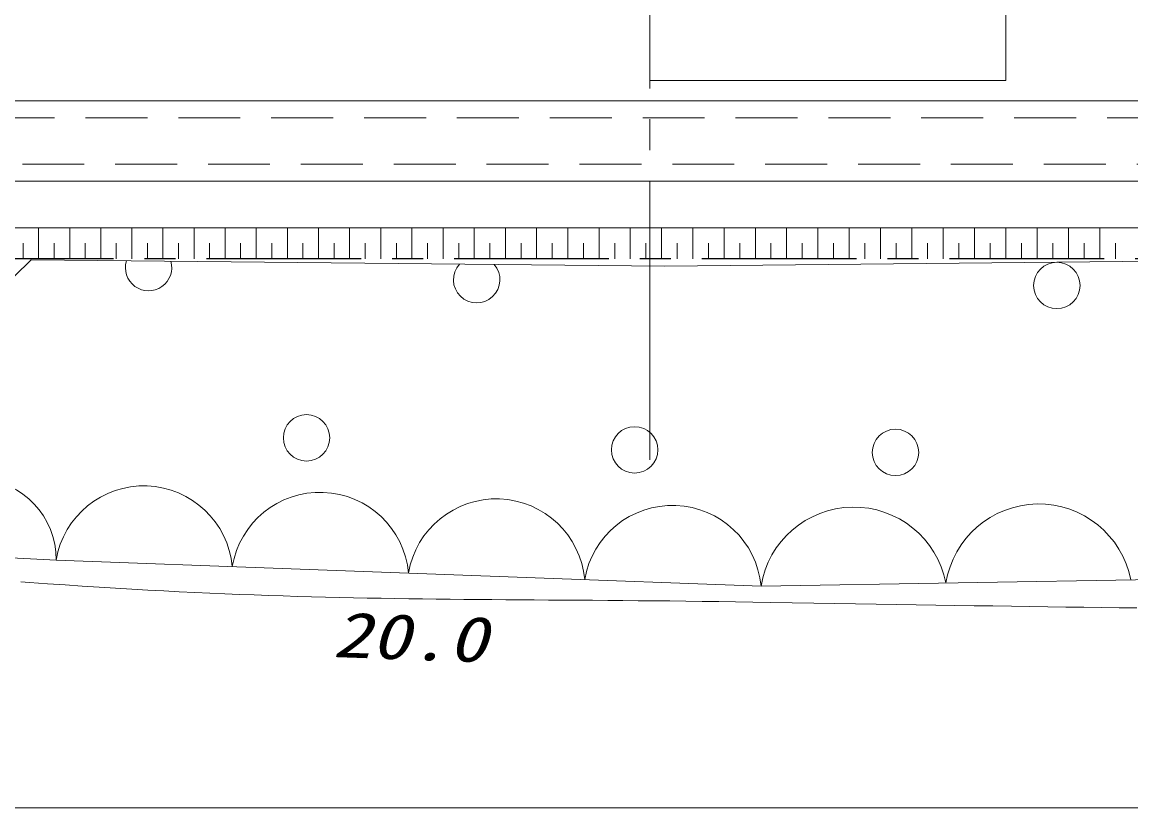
# Model space of a CAD drawing. Units: millimetres, scale not verified. Extents: x -56617 to 56645, y -39182 to 40051.
# Drawn here: x 26079 to 33242, y -22459 to -17385 of the extents above; entities that cross this region are included whole.
import ezdxf
from ezdxf.enums import TextEntityAlignment as Align

# ---------------------------------------------------------------- set-up
doc = ezdxf.new("R2010")
doc.units = ezdxf.units.MM
doc.header["$LTSCALE"] = 200
for name, pattern in [('CHAIN1', [8, 5, -1, 1, -1]), ('CHAIN2', [12, 9, -1, 1, -1]), ('DASHED2', [3, 2, -1])]:
    doc.linetypes.add(name, pattern=pattern)
for name, color, linetype, lineweight in [('0-2_仕上', 4, 'Continuous', 9), ('0-3_建具', 7, 'Continuous', 18), ('0-8_寸法文字', 4, 'Continuous', 9), ('2-E_2-Eﾚｲﾔ', 4, 'Continuous', 9), ('3-0_通り芯', 7, 'CHAIN2', 18), ('3-3_建具', 7, 'Continuous', 18), ('3-6_その他3', 6, 'CHAIN1', 25), ('3-F_太線', 3, 'Continuous', 18)]:
    doc.layers.add(name, color=color, linetype=linetype, lineweight=lineweight)
doc.styles.add('ＭＳ ゴシック', font='')
doc.styles.get('ＭＳ ゴシック').set_extended_font_data('MS Gothic')

msp = doc.modelspace()

# ---------------------------------------------------------------- linework, layer by layer
at = {"layer": '0-2_仕上'}
for p, q in [((24978.7, -20057.1), (26136.2, -18919.9)), ((26136.2, -18919.9), (30230.4, -18961.9)), ((30230.4, -18961.9), (34178.4, -18919.9)), ((26297.7, -20858.7), (22162.8, -20664.2)), ((30852.4, -21027), (26297.7, -20858.7)), ((36825.7, -20926.9), (30852.4, -21027))]:
    msp.add_line(p, q, dxfattribs=at)
for centre in [(32763.8, -19085.5), (27916, -20069.4), (30035.8, -20147.7), (31721, -20163.8)]:
    msp.add_circle(centre, 150, dxfattribs=at)
for centre, radius, start, end in [((26895.2, -18970.3), 150, 162.92941, 15.89688), ((29015.1, -19048.6), 150, 138.02416, 40.80213), ((25780, -20852.1), 517.7, 359.27121, 175.34322), ((26864.3, -20954.3), 574.6, 5.34292, 170.42479), ((28003, -20996.3), 574.6, 5.34292, 170.42479), ((29141.7, -21038.4), 574.6, 5.34292, 170.42479), ((30280.3, -21080.5), 574.6, 5.34292, 170.42479), ((31451.6, -21123.9), 606.9, 11.10533, 170.81509), ((32646.2, -21103.8), 606.9, 11.10533, 170.81509)]:
    msp.add_arc(centre, radius, start, end, dxfattribs=at)
at = {"layer": '0-3_建具'}
for p, q in [((38817.7, -17892.8), (16505.4, -17892.8)), ((39150, -18412.8), (16505.4, -18412.8))]:
    msp.add_line(p, q, dxfattribs=at)
at = {"layer": '0-3_建具', "linetype": 'DASHED2'}
for p, q in [((38888, -18002.8), (16505.4, -18002.8)), ((39079.7, -18302.8), (16505.4, -18302.8))]:
    msp.add_line(p, q, dxfattribs=at)
at = {"layer": '0-8_寸法文字'}
for p, q in [((26126.5, -21003.4), (26069.8, -20998.7)), ((26184.1, -21007.9), (26126.5, -21003.4)), ((26242.8, -21012.2), (26184.1, -21007.9)), ((26355.5, -21020), (26242.8, -21012.2)), ((26466.3, -21027.4), (26355.5, -21020)), ((26575.1, -21034.4), (26466.3, -21027.4)), ((26682.1, -21041), (26575.1, -21034.4)), ((26787.5, -21047.3), (26682.1, -21041)), ((26891.1, -21053.1), (26787.5, -21047.3)), ((26993.2, -21058.6), (26891.1, -21053.1)), ((27093.9, -21063.7), (26993.2, -21058.6)), ((27193.2, -21068.5), (27093.9, -21063.7)), ((27291.2, -21073), (27193.2, -21068.5)), ((27387.9, -21077.1), (27291.2, -21073)), ((27483.6, -21081), (27387.9, -21077.1)), ((27578.2, -21084.6), (27483.6, -21081)), ((27671.9, -21087.9), (27578.2, -21084.6)), ((27764.8, -21090.9), (27671.9, -21087.9)), ((27856.8, -21093.7), (27764.8, -21090.9)), ((27948.2, -21096.3), (27856.8, -21093.7)), ((28038.9, -21098.6), (27948.2, -21096.3)), ((28129.2, -21100.8), (28038.9, -21098.6)), ((28219, -21102.7), (28129.2, -21100.8)), ((28308.5, -21104.5), (28219, -21102.7)), ((28397.8, -21106.1), (28308.5, -21104.5)), ((28486.8, -21107.6), (28397.8, -21106.1)), ((28575.8, -21108.9), (28486.8, -21107.6)), ((28664.8, -21110.1), (28575.8, -21108.9)), ((28753.9, -21111.1), (28664.8, -21110.1)), ((28843.2, -21112.1), (28753.9, -21111.1)), ((28932.7, -21113), (28843.2, -21112.1)), ((29022.6, -21113.8), (28932.7, -21113)), ((29112.9, -21114.5), (29022.6, -21113.8)), ((29203.7, -21115.2), (29112.9, -21114.5)), ((29295.2, -21115.9), (29203.7, -21115.2)), ((29387.3, -21116.5), (29295.2, -21115.9)), ((29480.3, -21117.1), (29387.3, -21116.5)), ((29574.1, -21117.8), (29480.3, -21117.1)), ((29668.8, -21118.4), (29574.1, -21117.8)), ((29764.6, -21119.1), (29668.8, -21118.4)), ((29861.6, -21119.8), (29764.6, -21119.1)), ((29959.7, -21120.6), (29861.6, -21119.8)), ((30059.2, -21121.4), (29959.7, -21120.6)), ((30160, -21122.3), (30059.2, -21121.4)), ((30262.3, -21123.3), (30160, -21122.3)), ((30366.2, -21124.5), (30262.3, -21123.3)), ((30471.7, -21125.7), (30366.2, -21124.5)), ((30579, -21127.1), (30471.7, -21125.7)), ((30688.1, -21128.6), (30579, -21127.1)), ((30799, -21130.3), (30688.1, -21128.6)), ((30912, -21132.2), (30799, -21130.3)), ((31053.7, -21134.6), (30912, -21132.2)), ((31192.8, -21137), (31053.7, -21134.6)), ((31329.5, -21139.3), (31192.8, -21137)), ((31463.9, -21141.5), (31329.5, -21139.3)), ((31596.2, -21143.7), (31463.9, -21141.5)), ((31726.3, -21145.8), (31596.2, -21143.7)), ((31854.5, -21147.8), (31726.3, -21145.8)), ((31980.9, -21149.8), (31854.5, -21147.8)), ((32105.5, -21151.8), (31980.9, -21149.8)), ((32228.5, -21153.7), (32105.5, -21151.8)), ((32349.9, -21155.5), (32228.5, -21153.7)), ((32469.9, -21157.3), (32349.9, -21155.5)), ((32588.6, -21159), (32469.9, -21157.3)), ((32706.2, -21160.7), (32588.6, -21159)), ((32822.6, -21162.3), (32706.2, -21160.7)), ((32938, -21163.9), (32822.6, -21162.3)), ((33052.6, -21165.4), (32938, -21163.9)), ((33166.4, -21166.9), (33052.6, -21165.4)), ((33279.5, -21168.3), (33166.4, -21166.9))]:
    msp.add_line(p, q, dxfattribs=at)
at = {"layer": '2-E_2-Eﾚｲﾔ'}
for p, q in [((16606.4, -18712.8), (39341.7, -18712.8)), ((26184.9, -18712.7), (26184.9, -18913.3)), ((26385.5, -18712.7), (26385.6, -18913.3)), ((26586.3, -18712.6), (26586.3, -18913.3)), ((26787, -18712.6), (26787.1, -18913.4)), ((26987.9, -18712.6), (26987.9, -18913.4)), ((27188.8, -18712.6), (27188.8, -18913.4)), ((27389.7, -18712.5), (27389.8, -18913.4)), ((27590.8, -18712.5), (27590.8, -18913.5)), ((27791.9, -18712.5), (27791.9, -18913.5)), ((27993, -18712.4), (27993, -18913.5)), ((28194.2, -18712.4), (28194.3, -18913.6)), ((28395.5, -18712.4), (28395.5, -18913.6)), ((28596.8, -18712.3), (28596.9, -18913.6)), ((28798.2, -18712.3), (28798.3, -18913.7)), ((28999.7, -18712.3), (28999.7, -18913.7)), ((29201.2, -18712.2), (29201.3, -18913.7)), ((29402.8, -18712.2), (29402.8, -18913.8)), ((29604.5, -18712.2), (29604.5, -18913.8)), ((29806.2, -18712.2), (29806.2, -18913.8)), ((30007.9, -18712.1), (30008, -18913.9)), ((30209.8, -18712.1), (30209.8, -18913.9)), ((30411.7, -18712.1), (30411.7, -18913.9)), ((30613.6, -18712), (30613.7, -18914)), ((30815.7, -18712), (30815.7, -18914)), ((31017.7, -18712), (31017.8, -18914)), ((31219.9, -18711.9), (31219.9, -18914.1)), ((31422.1, -18711.9), (31422.1, -18914.1)), ((31624.4, -18711.9), (31624.4, -18914.1)), ((31826.7, -18711.8), (31826.7, -18914.2)), ((32029.1, -18711.8), (32029.1, -18914.2)), ((32231.6, -18711.8), (32231.6, -18914.2)), ((32434.1, -18711.8), (32434.1, -18914.3)), ((32636.7, -18711.7), (32636.7, -18914.3)), ((32839.3, -18711.7), (32839.3, -18914.3)), ((33042, -18711.7), (33042, -18914.4)), ((26084.6, -18913.2), (26084.6, -18813)), ((26285.2, -18913.3), (26285.2, -18813)), ((26485.9, -18913.3), (26485.9, -18813)), ((26686.7, -18913.3), (26686.7, -18813)), ((26887.5, -18913.4), (26887.5, -18813)), ((27088.4, -18913.4), (27088.3, -18813)), ((27289.3, -18913.4), (27289.3, -18813)), ((27490.3, -18913.5), (27490.3, -18813)), ((27691.3, -18913.5), (27691.3, -18813)), ((27892.5, -18913.5), (27892.5, -18813)), ((28093.7, -18913.6), (28093.6, -18813)), ((28294.9, -18913.6), (28294.9, -18813)), ((28496.2, -18913.6), (28496.2, -18813)), ((28697.6, -18913.7), (28697.6, -18813)), ((28899, -18913.7), (28899, -18813)), ((29100.5, -18913.7), (29100.5, -18813)), ((29302.1, -18913.8), (29302, -18813)), ((29503.7, -18913.8), (29503.7, -18813)), ((29705.3, -18913.8), (29705.3, -18813)), ((29907.1, -18913.8), (29907.1, -18813)), ((30108.9, -18913.9), (30108.9, -18813)), ((30310.8, -18913.9), (30310.7, -18813)), ((30512.7, -18913.9), (30512.7, -18813)), ((30714.7, -18914), (30714.7, -18813)), ((30916.7, -18914), (30916.7, -18813)), ((31118.8, -18914), (31118.8, -18813)), ((31321, -18914.1), (31321, -18813)), ((31523.3, -18914.1), (31523.2, -18813)), ((31725.6, -18914.1), (31725.5, -18813)), ((31927.9, -18914.2), (31927.9, -18813)), ((32130.4, -18914.2), (32130.3, -18813)), ((32332.8, -18914.2), (32332.8, -18813)), ((32535.4, -18914.3), (32535.4, -18813)), ((32738, -18914.3), (32738, -18813)), ((32940.7, -18914.3), (32940.7, -18813)), ((33143.4, -18914.4), (33143.4, -18813))]:
    msp.add_line(p, q, dxfattribs=at)
at = {"layer": '3-0_通り芯'}
msp.add_line((30134.2, 787.2), (30134.2, -20212.8), dxfattribs=at)
at = {"layer": '3-3_建具'}
for p, q in [((30134.2, -17762.8), (30134.2, -16762.8)), ((32434.2, -16762.8), (32434.2, -17762.8)), ((30134.2, -17762.8), (32434.2, -17762.8))]:
    msp.add_line(p, q, dxfattribs=at)
at = {"layer": '3-6_その他3'}
msp.add_line((39469.5, -18912.8), (8186.2, -18912.8), dxfattribs=at)
at = {"layer": '3-F_太線'}
msp.add_line((10134.2, -22459.1), (39134.2, -22459.1), dxfattribs=at)

# ---------------------------------------------------------------- texts
at = {"layer": '0-8_寸法文字', "color": 7, "style": 'ＭＳ ゴシック', "oblique": 15, "width": 1.25}
msp.add_text('20.0', height=293.3, rotation=358.02, dxfattribs=at).set_placement((28079.3, -21573), align=Align.BOTTOM_LEFT)

doc.saveas('drawing.dxf')
